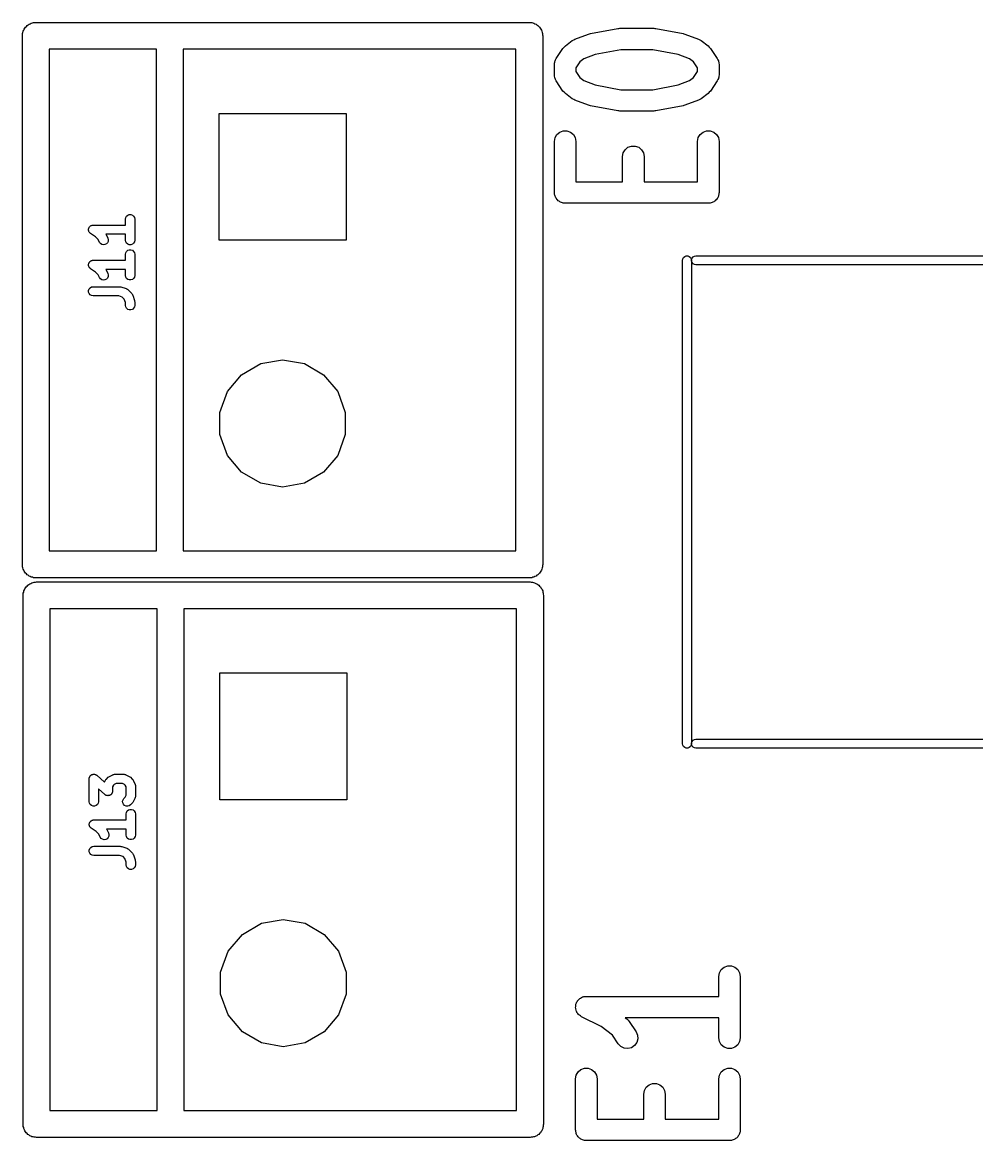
# Model space of a CAD drawing. Extents: x 10 to 287, y -200 to -10.
# Drawn here: x 80.49 to 94.02, y -140.5 to -124.64 of the extents above; entities that cross this region are included whole.
import ezdxf

# ---------------------------------------------------------------- set-up
doc = ezdxf.new("R2010")
doc.units = 0
doc.header["$MEASUREMENT"] = 0
doc.layers.add('BLACK', color=7, linetype='CONTINUOUS')

msp = doc.modelspace()

# ---------------------------------------------------------------- linework, layer by layer
at = {"layer": 'Black'}
for p, q in [((80.5341, -124.708), (80.5468, -124.697)), ((80.5468, -124.697), (80.5575, -124.684)), ((80.5575, -124.684), (80.572, -124.676)), ((80.572, -124.676), (80.5847, -124.665)), ((80.5847, -124.665), (80.6004, -124.659)), ((80.6004, -124.659), (80.6148, -124.651)), ((80.6148, -124.651), (80.6313, -124.648)), ((80.6313, -124.648), (80.6469, -124.642)), ((80.6469, -124.642), (80.6636, -124.642)), ((80.6636, -124.642), (80.68, -124.639)), ((80.68, -124.639), (87.68, -124.639)), ((87.68, -124.639), (87.6964, -124.642)), ((87.6964, -124.642), (87.7131, -124.642)), ((87.7131, -124.642), (87.7287, -124.648)), ((87.7287, -124.648), (87.7452, -124.651)), ((87.7452, -124.651), (87.7596, -124.659)), ((87.7596, -124.659), (87.7752, -124.665)), ((87.7752, -124.665), (87.788, -124.676)), ((87.788, -124.676), (87.8025, -124.684)), ((87.8025, -124.684), (87.8132, -124.697)), ((87.8132, -124.697), (87.8259, -124.708)), ((80.4895, -124.83), (80.4924, -124.814)), ((80.4895, -132.33), (80.4895, -124.83)), ((80.4924, -124.797), (80.4981, -124.781)), ((80.4924, -124.814), (80.4924, -124.797)), ((80.4981, -124.781), (80.501, -124.765)), ((80.501, -124.765), (80.5093, -124.75)), ((80.5093, -124.75), (80.515, -124.735)), ((80.515, -124.735), (80.5257, -124.722)), ((80.5257, -124.722), (80.5341, -124.708)), ((87.8259, -124.708), (87.8343, -124.722)), ((87.8343, -124.722), (87.845, -124.735)), ((87.845, -124.735), (87.8507, -124.75)), ((87.8507, -124.75), (87.859, -124.765)), ((87.859, -124.765), (87.8619, -124.781)), ((87.8619, -124.781), (87.8676, -124.797)), ((87.8676, -124.797), (87.8676, -124.814)), ((87.8676, -124.814), (87.8705, -124.83)), ((87.8705, -124.83), (87.8705, -132.33)), ((88.3273, -124.878), (88.5208, -124.805)), ((88.5208, -124.805), (88.5338, -124.803)), ((88.5338, -124.803), (88.5462, -124.798)), ((88.5462, -124.798), (88.9332, -124.725)), ((88.9332, -124.725), (88.9474, -124.725)), ((88.9474, -124.725), (88.9613, -124.723)), ((88.9613, -124.723), (89.4451, -124.723)), ((89.4451, -124.723), (89.4591, -124.725)), ((89.4591, -124.725), (89.4732, -124.725)), ((89.4732, -124.725), (89.8603, -124.798)), ((89.8603, -124.798), (89.8727, -124.803)), ((89.8727, -124.803), (89.8857, -124.805)), ((89.8857, -124.805), (90.0792, -124.878)), ((80.8705, -125.02), (80.8705, -132.139)), ((82.3895, -125.02), (80.8705, -125.02)), ((82.3895, -132.139), (82.3895, -125.02)), ((84.18, -125.02), (82.7705, -125.02)), ((82.7705, -125.02), (82.7705, -132.139)), ((87.4895, -125.02), (84.18, -125.02)), ((87.4895, -132.139), (87.4895, -125.02)), ((88.0604, -125.153), (88.1572, -125.008)), ((88.1572, -125.008), (88.175, -124.99)), ((88.175, -124.99), (88.1926, -124.971)), ((88.1926, -124.971), (88.2893, -124.898)), ((88.2893, -124.898), (88.3086, -124.889)), ((88.3086, -124.889), (88.3273, -124.878)), ((90.0792, -124.878), (90.0979, -124.889)), ((90.0979, -124.889), (90.1172, -124.898)), ((90.1172, -124.898), (90.2139, -124.971)), ((90.2139, -124.971), (90.2315, -124.99)), ((90.2315, -124.99), (90.2493, -125.008)), ((90.2493, -125.008), (90.346, -125.153)), ((88.044, -125.186), (88.0531, -125.17)), ((88.0531, -125.17), (88.0604, -125.153)), ((88.4547, -125.155), (88.3963, -125.199)), ((88.6154, -125.095), (88.4547, -125.155)), ((88.9755, -125.028), (88.6154, -125.095)), ((89.431, -125.028), (88.9755, -125.028)), ((89.7911, -125.095), (89.431, -125.028)), ((89.9517, -125.155), (89.7911, -125.095)), ((90.0102, -125.199), (89.9517, -125.155)), ((90.346, -125.153), (90.3533, -125.17)), ((90.3533, -125.17), (90.3624, -125.186)), ((88.0348, -125.238), (88.038, -125.22)), ((88.0348, -125.383), (88.0348, -125.238)), ((88.038, -125.22), (88.0392, -125.202)), ((88.0392, -125.202), (88.0426, -125.194)), ((88.0426, -125.194), (88.044, -125.186)), ((88.3963, -125.199), (88.3396, -125.284)), ((88.3396, -125.284), (88.3396, -125.337)), ((88.3396, -125.337), (88.3963, -125.422)), ((90.0668, -125.284), (90.0102, -125.199)), ((90.0102, -125.422), (90.0668, -125.337)), ((90.0668, -125.337), (90.0668, -125.284)), ((90.3624, -125.186), (90.3639, -125.194)), ((90.3639, -125.194), (90.3673, -125.202)), ((90.3673, -125.202), (90.3685, -125.22)), ((90.3685, -125.22), (90.3716, -125.238)), ((90.3716, -125.238), (90.3716, -125.383)), ((88.038, -125.401), (88.0348, -125.383)), ((88.0392, -125.419), (88.038, -125.401)), ((88.0426, -125.427), (88.0392, -125.419)), ((88.044, -125.435), (88.0426, -125.427)), ((88.0531, -125.451), (88.044, -125.435)), ((88.0604, -125.468), (88.0531, -125.451)), ((88.1572, -125.613), (88.0604, -125.468)), ((88.3963, -125.422), (88.4547, -125.466)), ((88.4547, -125.466), (88.6154, -125.526)), ((89.7911, -125.526), (89.9517, -125.466)), ((89.9517, -125.466), (90.0102, -125.422)), ((90.346, -125.468), (90.2493, -125.613)), ((90.3533, -125.451), (90.346, -125.468)), ((90.3624, -125.435), (90.3533, -125.451)), ((90.3639, -125.427), (90.3624, -125.435)), ((90.3673, -125.419), (90.3639, -125.427)), ((90.3685, -125.401), (90.3673, -125.419)), ((90.3716, -125.383), (90.3685, -125.401)), ((88.175, -125.631), (88.1572, -125.613)), ((88.1926, -125.65), (88.175, -125.631)), ((88.2893, -125.723), (88.1926, -125.65)), ((88.6154, -125.526), (88.9755, -125.594)), ((88.9755, -125.594), (89.431, -125.594)), ((89.431, -125.594), (89.7911, -125.526)), ((90.2139, -125.65), (90.1172, -125.723)), ((90.2315, -125.631), (90.2139, -125.65)), ((90.2493, -125.613), (90.2315, -125.631)), ((88.3086, -125.733), (88.2893, -125.723)), ((88.3272, -125.744), (88.3086, -125.733)), ((88.5208, -125.816), (88.3272, -125.744)), ((88.5338, -125.819), (88.5208, -125.816)), ((89.8857, -125.816), (89.8727, -125.819)), ((90.0792, -125.744), (89.8857, -125.816)), ((90.0979, -125.733), (90.0792, -125.744)), ((90.1172, -125.723), (90.0979, -125.733)), ((83.28, -127.73), (83.28, -125.93)), ((83.28, -125.93), (85.08, -125.93)), ((85.08, -125.93), (85.08, -127.73)), ((88.5462, -125.823), (88.5338, -125.819)), ((88.9332, -125.896), (88.5462, -125.823)), ((88.9474, -125.896), (88.9332, -125.896)), ((88.9613, -125.898), (88.9474, -125.896)), ((89.4451, -125.898), (88.9613, -125.898)), ((89.4591, -125.896), (89.4451, -125.898)), ((89.4732, -125.896), (89.4591, -125.896)), ((89.8603, -125.823), (89.4732, -125.896)), ((89.8727, -125.819), (89.8603, -125.823)), ((88.0348, -126.327), (88.044, -126.274)), ((88.044, -126.274), (88.0705, -126.229)), ((88.0705, -126.229), (88.111, -126.195)), ((88.111, -126.195), (88.1608, -126.176)), ((88.1608, -126.176), (88.2137, -126.176)), ((88.2137, -126.176), (88.2634, -126.195)), ((88.2634, -126.195), (88.304, -126.229)), ((88.304, -126.229), (88.3304, -126.274)), ((88.3304, -126.274), (88.3396, -126.327)), ((90.0668, -126.327), (90.076, -126.274)), ((90.076, -126.274), (90.1025, -126.229)), ((90.1025, -126.229), (90.143, -126.195)), ((90.143, -126.195), (90.1928, -126.176)), ((90.1928, -126.176), (90.2457, -126.176)), ((90.2457, -126.176), (90.2954, -126.195)), ((90.2954, -126.195), (90.336, -126.229)), ((90.336, -126.229), (90.3624, -126.274)), ((90.3624, -126.274), (90.3716, -126.327)), ((88.0348, -127.052), (88.0348, -126.327)), ((88.3396, -126.327), (88.3396, -126.9)), ((89.0116, -126.492), (89.0381, -126.446)), ((89.0381, -126.446), (89.0787, -126.412)), ((89.0787, -126.412), (89.1284, -126.394)), ((89.1284, -126.394), (89.1813, -126.394)), ((89.1813, -126.394), (89.2311, -126.412)), ((89.2311, -126.412), (89.2716, -126.446)), ((89.2716, -126.446), (89.2981, -126.492)), ((90.0668, -126.9), (90.0668, -126.327)), ((90.3716, -126.327), (90.3716, -127.052)), ((89.0025, -126.544), (89.0116, -126.492)), ((89.0025, -126.9), (89.0025, -126.544)), ((89.2981, -126.492), (89.3073, -126.544)), ((89.3073, -126.544), (89.3073, -126.9)), ((88.3396, -126.9), (89.0025, -126.9)), ((89.3073, -126.9), (90.0668, -126.9)), ((88.0372, -127.065), (88.0348, -127.052)), ((88.0372, -127.079), (88.0372, -127.065)), ((88.0417, -127.091), (88.0372, -127.079)), ((90.3693, -127.079), (90.3648, -127.091)), ((90.3716, -127.052), (90.3693, -127.065)), ((90.3693, -127.065), (90.3693, -127.079)), ((88.044, -127.104), (88.0417, -127.091)), ((88.0507, -127.116), (88.044, -127.104)), ((88.0553, -127.128), (88.0507, -127.116)), ((88.0638, -127.139), (88.0553, -127.128)), ((88.0705, -127.15), (88.0638, -127.139)), ((88.0807, -127.159), (88.0705, -127.15)), ((88.0893, -127.169), (88.0807, -127.159)), ((88.1008, -127.176), (88.0893, -127.169)), ((88.111, -127.184), (88.1008, -127.176)), ((88.1236, -127.189), (88.111, -127.184)), ((88.1351, -127.195), (88.1236, -127.189)), ((88.1482, -127.198), (88.1351, -127.195)), ((88.1608, -127.202), (88.1482, -127.198)), ((88.1741, -127.202), (88.1608, -127.202)), ((88.1872, -127.205), (88.1741, -127.202)), ((90.2192, -127.205), (88.1872, -127.205)), ((90.2324, -127.202), (90.2192, -127.205)), ((90.2457, -127.202), (90.2324, -127.202)), ((90.2582, -127.198), (90.2457, -127.202)), ((90.2714, -127.195), (90.2582, -127.198)), ((90.2829, -127.189), (90.2714, -127.195)), ((90.2954, -127.184), (90.2829, -127.189)), ((90.3057, -127.176), (90.2954, -127.184)), ((90.3172, -127.169), (90.3057, -127.176)), ((90.3258, -127.159), (90.3172, -127.169)), ((90.336, -127.15), (90.3258, -127.159)), ((90.3426, -127.139), (90.336, -127.15)), ((90.3512, -127.128), (90.3426, -127.139)), ((90.3558, -127.116), (90.3512, -127.128)), ((90.3624, -127.104), (90.3558, -127.116)), ((90.3648, -127.091), (90.3624, -127.104)), ((81.9555, -127.409), (81.9669, -127.389)), ((81.9669, -127.389), (81.9843, -127.374)), ((81.9843, -127.374), (82.0057, -127.367)), ((82.0057, -127.367), (82.0284, -127.367)), ((82.0284, -127.367), (82.0498, -127.374)), ((82.0498, -127.374), (82.0672, -127.389)), ((82.0672, -127.389), (82.0786, -127.409)), ((81.4285, -127.569), (81.4312, -127.562)), ((81.4312, -127.562), (81.4331, -127.555)), ((81.4331, -127.555), (81.4351, -127.552)), ((81.4351, -127.552), (81.4363, -127.548)), ((81.4363, -127.548), (81.4414, -127.542)), ((81.4414, -127.542), (81.4457, -127.536)), ((81.4457, -127.536), (81.4486, -127.533)), ((81.4486, -127.533), (81.4509, -127.531)), ((81.4509, -127.531), (81.4577, -127.527)), ((81.4577, -127.527), (81.464, -127.522)), ((81.464, -127.522), (81.4675, -127.521)), ((81.4675, -127.521), (81.4706, -127.519)), ((81.4706, -127.519), (81.4783, -127.518)), ((81.4783, -127.518), (81.4858, -127.516)), ((81.4858, -127.516), (81.4895, -127.516)), ((81.4895, -127.516), (81.493, -127.515)), ((81.493, -127.515), (81.9515, -127.515)), ((81.9515, -127.431), (81.9555, -127.409)), ((81.9515, -127.515), (81.9515, -127.431)), ((82.0786, -127.409), (82.0825, -127.431)), ((82.0825, -127.431), (82.0825, -127.731)), ((81.4277, -127.577), (81.4285, -127.573)), ((81.4285, -127.584), (81.4277, -127.577)), ((81.4285, -127.573), (81.4285, -127.569)), ((81.4285, -127.592), (81.4285, -127.584)), ((81.4298, -127.596), (81.4285, -127.592)), ((81.4302, -127.599), (81.4298, -127.596)), ((81.4337, -127.606), (81.4302, -127.599)), ((81.4363, -127.614), (81.4337, -127.606)), ((81.4387, -127.616), (81.4363, -127.614)), ((81.4403, -127.62), (81.4387, -127.616)), ((81.4459, -127.625), (81.4403, -127.62)), ((81.4509, -127.631), (81.4459, -127.625)), ((81.4541, -127.633), (81.4509, -127.631)), ((81.4567, -127.635), (81.4541, -127.633)), ((81.5262, -127.682), (81.4567, -127.635)), ((81.564, -127.719), (81.5262, -127.682)), ((81.5842, -127.76), (81.564, -127.719)), ((81.9515, -127.646), (81.6727, -127.646)), ((81.6727, -127.646), (81.6764, -127.651)), ((81.6764, -127.651), (81.7013, -127.701)), ((81.7013, -127.701), (81.7078, -127.723)), ((81.9515, -127.731), (81.9515, -127.646)), ((81.5977, -127.778), (81.5842, -127.76)), ((81.6167, -127.791), (81.5977, -127.778)), ((81.6388, -127.796), (81.6167, -127.791)), ((81.6614, -127.793), (81.6388, -127.796)), ((81.6818, -127.783), (81.6614, -127.793)), ((81.6974, -127.767), (81.6818, -127.783)), ((81.7065, -127.746), (81.6974, -127.767)), ((81.7078, -127.723), (81.7065, -127.746)), ((81.9555, -127.753), (81.9515, -127.731)), ((81.9669, -127.773), (81.9555, -127.753)), ((81.9843, -127.787), (81.9669, -127.773)), ((81.9669, -127.888), (81.9843, -127.873)), ((82.0057, -127.795), (81.9843, -127.787)), ((81.9843, -127.873), (82.0057, -127.866)), ((82.0284, -127.795), (82.0057, -127.795)), ((82.0057, -127.866), (82.0284, -127.866)), ((82.0498, -127.787), (82.0284, -127.795)), ((82.0284, -127.866), (82.0498, -127.873)), ((82.0672, -127.773), (82.0498, -127.787)), ((82.0498, -127.873), (82.0672, -127.888)), ((82.0786, -127.753), (82.0672, -127.773)), ((82.0825, -127.731), (82.0786, -127.753)), ((85.08, -127.73), (83.28, -127.73)), ((81.4414, -128.041), (81.4457, -128.035)), ((81.4457, -128.035), (81.4486, -128.033)), ((81.4486, -128.033), (81.4509, -128.03)), ((81.4509, -128.03), (81.4577, -128.026)), ((81.4577, -128.026), (81.464, -128.021)), ((81.464, -128.021), (81.4675, -128.02)), ((81.4675, -128.02), (81.4706, -128.018)), ((81.4706, -128.018), (81.4783, -128.017)), ((81.4783, -128.017), (81.4858, -128.015)), ((81.4858, -128.015), (81.4895, -128.015)), ((81.4895, -128.015), (81.493, -128.014)), ((81.493, -128.014), (81.9515, -128.014)), ((81.9515, -127.93), (81.9555, -127.908)), ((81.9515, -128.014), (81.9515, -127.93)), ((81.9555, -127.908), (81.9669, -127.888)), ((82.0672, -127.888), (82.0786, -127.908)), ((82.0786, -127.908), (82.0825, -127.93)), ((82.0825, -127.93), (82.0825, -128.23)), ((89.8525, -128.016), (89.8563, -127.994)), ((89.8525, -134.874), (89.8525, -128.016)), ((89.8563, -127.994), (89.8674, -127.975)), ((89.8674, -127.975), (89.8842, -127.961)), ((89.8842, -127.961), (89.905, -127.953)), ((89.905, -127.953), (89.927, -127.953)), ((89.927, -127.953), (89.9477, -127.961)), ((89.9477, -127.961), (89.9646, -127.975)), ((89.9646, -127.975), (89.9757, -127.994)), ((89.9757, -127.994), (89.9795, -128.016)), ((89.9795, -128.016), (89.9795, -134.874)), ((89.9805, -128.005), (89.988, -127.984)), ((89.9805, -128.027), (89.9805, -128.005)), ((89.988, -128.048), (89.9805, -128.027)), ((89.988, -127.984), (90.0022, -127.967)), ((90.0022, -127.967), (90.0213, -127.956)), ((90.0213, -127.956), (90.043, -127.953)), ((90.043, -127.953), (91.821, -127.953)), ((91.821, -127.953), (97.917, -127.953)), ((81.4277, -128.076), (81.4285, -128.072)), ((81.4285, -128.083), (81.4277, -128.076)), ((81.4285, -128.069), (81.4312, -128.061)), ((81.4285, -128.072), (81.4285, -128.069)), ((81.4285, -128.091), (81.4285, -128.083)), ((81.4298, -128.095), (81.4285, -128.091)), ((81.4302, -128.098), (81.4298, -128.095)), ((81.4337, -128.105), (81.4302, -128.098)), ((81.4312, -128.061), (81.4331, -128.054)), ((81.4331, -128.054), (81.4351, -128.051)), ((81.4363, -128.113), (81.4337, -128.105)), ((81.4351, -128.051), (81.4363, -128.047)), ((81.4363, -128.047), (81.4414, -128.041)), ((81.4387, -128.115), (81.4363, -128.113)), ((81.4403, -128.119), (81.4387, -128.115)), ((81.4459, -128.124), (81.4403, -128.119)), ((81.4509, -128.13), (81.4459, -128.124)), ((81.4541, -128.132), (81.4509, -128.13)), ((81.4567, -128.134), (81.4541, -128.132)), ((81.5262, -128.181), (81.4567, -128.134)), ((81.564, -128.219), (81.5262, -128.181)), ((81.9515, -128.145), (81.6727, -128.145)), ((81.6727, -128.145), (81.6764, -128.15)), ((81.6764, -128.15), (81.7013, -128.2)), ((81.9515, -128.23), (81.9515, -128.145)), ((90.0022, -128.065), (89.988, -128.048)), ((90.0213, -128.076), (90.0022, -128.065)), ((90.043, -128.079), (90.0213, -128.076)), ((91.821, -128.079), (90.043, -128.079)), ((97.8535, -128.079), (91.821, -128.079)), ((81.5842, -128.259), (81.564, -128.219)), ((81.5977, -128.277), (81.5842, -128.259)), ((81.6167, -128.29), (81.5977, -128.277)), ((81.6388, -128.295), (81.6167, -128.29)), ((81.6614, -128.292), (81.6388, -128.295)), ((81.6818, -128.282), (81.6614, -128.292)), ((81.6974, -128.266), (81.6818, -128.282)), ((81.7065, -128.245), (81.6974, -128.266)), ((81.7013, -128.2), (81.7078, -128.222)), ((81.7078, -128.222), (81.7065, -128.245)), ((81.9555, -128.252), (81.9515, -128.23)), ((81.9669, -128.272), (81.9555, -128.252)), ((81.9843, -128.286), (81.9669, -128.272)), ((82.0057, -128.294), (81.9843, -128.286)), ((82.0284, -128.294), (82.0057, -128.294)), ((82.0498, -128.286), (82.0284, -128.294)), ((82.0672, -128.272), (82.0498, -128.286)), ((82.0786, -128.252), (82.0672, -128.272)), ((82.0825, -128.23), (82.0786, -128.252)), ((81.4285, -128.443), (81.4363, -128.421)), ((81.4285, -128.466), (81.4285, -128.443)), ((81.4363, -128.487), (81.4285, -128.466)), ((81.4363, -128.421), (81.4509, -128.404)), ((81.4509, -128.504), (81.4363, -128.487)), ((81.4509, -128.404), (81.4706, -128.393)), ((81.4706, -128.516), (81.4509, -128.504)), ((81.4706, -128.393), (81.493, -128.389)), ((81.493, -128.389), (81.8673, -128.389)), ((81.8673, -128.389), (81.8777, -128.391)), ((81.8777, -128.391), (81.888, -128.392)), ((81.888, -128.392), (81.9629, -128.417)), ((81.9629, -128.417), (81.9662, -128.419)), ((81.9662, -128.419), (81.9699, -128.42)), ((81.9699, -128.42), (81.9762, -128.424)), ((81.9762, -128.424), (81.9829, -128.428)), ((81.9829, -128.428), (81.9854, -128.431)), ((81.9854, -128.431), (81.9885, -128.433)), ((81.9885, -128.433), (82.0384, -128.483)), ((82.0384, -128.483), (82.0406, -128.486)), ((82.0406, -128.486), (82.0434, -128.488)), ((82.0434, -128.488), (82.0471, -128.495)), ((82.0471, -128.495), (82.0515, -128.501)), ((82.0515, -128.501), (82.0524, -128.505)), ((82.0524, -128.505), (82.0542, -128.508)), ((82.0542, -128.508), (82.0792, -128.583)), ((81.493, -128.52), (81.4706, -128.516)), ((81.8567, -128.52), (81.493, -128.52)), ((81.9068, -128.536), (81.8567, -128.52)), ((81.9348, -128.564), (81.9068, -128.536)), ((81.9515, -128.615), (81.9348, -128.564)), ((81.9515, -128.654), (81.9515, -128.615)), ((81.9555, -128.676), (81.9515, -128.654)), ((82.0825, -128.654), (82.0786, -128.676)), ((82.0792, -128.583), (82.0807, -128.594)), ((82.0807, -128.594), (82.0825, -128.604)), ((82.0825, -128.604), (82.0825, -128.654)), ((81.9669, -128.696), (81.9555, -128.676)), ((81.9843, -128.711), (81.9669, -128.696)), ((82.0057, -128.718), (81.9843, -128.711)), ((82.0284, -128.718), (82.0057, -128.718)), ((82.0498, -128.711), (82.0284, -128.718)), ((82.0672, -128.696), (82.0498, -128.711)), ((82.0786, -128.676), (82.0672, -128.696)), ((83.871, -129.481), (84.18, -129.427)), ((84.18, -129.427), (84.489, -129.481)), ((83.5993, -129.638), (83.871, -129.481)), ((84.489, -129.481), (84.7607, -129.638)), ((83.3976, -129.878), (83.5993, -129.638)), ((84.7607, -129.638), (84.9624, -129.878)), ((83.2903, -130.173), (83.3976, -129.878)), ((84.9624, -129.878), (85.0697, -130.173)), ((83.2903, -130.487), (83.2903, -130.173)), ((85.0697, -130.173), (85.0697, -130.487)), ((83.3976, -130.782), (83.2903, -130.487)), ((85.0697, -130.487), (84.9624, -130.782)), ((83.5993, -131.022), (83.3976, -130.782)), ((84.9624, -130.782), (84.7607, -131.022)), ((83.871, -131.179), (83.5993, -131.022)), ((84.7607, -131.022), (84.489, -131.179)), ((84.18, -131.233), (83.871, -131.179)), ((84.489, -131.179), (84.18, -131.233)), ((80.8705, -132.139), (82.3895, -132.139)), ((82.7705, -132.139), (87.4895, -132.139)), ((80.4924, -132.346), (80.4895, -132.33)), ((80.4924, -132.363), (80.4924, -132.346)), ((80.4981, -132.379), (80.4924, -132.363)), ((80.501, -132.395), (80.4981, -132.379)), ((80.5093, -132.41), (80.501, -132.395)), ((80.515, -132.425), (80.5093, -132.41)), ((80.5257, -132.438), (80.515, -132.425)), ((80.5341, -132.452), (80.5257, -132.438)), ((80.5468, -132.463), (80.5341, -132.452)), ((80.5575, -132.476), (80.5468, -132.463)), ((80.572, -132.484), (80.5575, -132.476)), ((87.8025, -132.476), (87.788, -132.484)), ((87.8132, -132.463), (87.8025, -132.476)), ((87.8259, -132.452), (87.8132, -132.463)), ((87.8343, -132.438), (87.8259, -132.452)), ((87.845, -132.425), (87.8343, -132.438)), ((87.8507, -132.41), (87.845, -132.425)), ((87.859, -132.395), (87.8507, -132.41)), ((87.8619, -132.379), (87.859, -132.395)), ((87.8676, -132.363), (87.8619, -132.379)), ((87.8705, -132.33), (87.8676, -132.346)), ((87.8676, -132.346), (87.8676, -132.363)), ((80.5441, -132.648), (80.5568, -132.637)), ((80.5568, -132.637), (80.5675, -132.624)), ((80.5675, -132.624), (80.582, -132.616)), ((80.5847, -132.495), (80.572, -132.484)), ((80.582, -132.616), (80.5947, -132.605)), ((80.6004, -132.501), (80.5847, -132.495)), ((80.5947, -132.605), (80.6104, -132.599)), ((80.6148, -132.509), (80.6004, -132.501)), ((80.6104, -132.599), (80.6248, -132.591)), ((80.6313, -132.512), (80.6148, -132.509)), ((80.6248, -132.591), (80.6413, -132.588)), ((80.6469, -132.518), (80.6313, -132.512)), ((80.6413, -132.588), (80.6569, -132.582)), ((80.6636, -132.518), (80.6469, -132.518)), ((80.6569, -132.582), (80.6736, -132.582)), ((80.68, -132.52), (80.6636, -132.518)), ((80.6736, -132.582), (80.69, -132.579)), ((84.18, -132.52), (80.68, -132.52)), ((80.69, -132.579), (87.69, -132.579)), ((87.68, -132.52), (84.18, -132.52)), ((87.6964, -132.518), (87.68, -132.52)), ((87.69, -132.579), (87.7064, -132.582)), ((87.7131, -132.518), (87.6964, -132.518)), ((87.7064, -132.582), (87.7231, -132.582)), ((87.7287, -132.512), (87.7131, -132.518)), ((87.7231, -132.582), (87.7387, -132.588)), ((87.7452, -132.509), (87.7287, -132.512)), ((87.7387, -132.588), (87.7552, -132.591)), ((87.7596, -132.501), (87.7452, -132.509)), ((87.7552, -132.591), (87.7696, -132.599)), ((87.7752, -132.495), (87.7596, -132.501)), ((87.7696, -132.599), (87.7852, -132.605)), ((87.788, -132.484), (87.7752, -132.495)), ((87.7852, -132.605), (87.798, -132.616)), ((87.798, -132.616), (87.8125, -132.624)), ((87.8125, -132.624), (87.8232, -132.637)), ((87.8232, -132.637), (87.8359, -132.648)), ((80.4995, -132.77), (80.5024, -132.754)), ((80.4995, -140.27), (80.4995, -132.77)), ((80.5024, -132.737), (80.5081, -132.721)), ((80.5024, -132.754), (80.5024, -132.737)), ((80.5081, -132.721), (80.511, -132.705)), ((80.511, -132.705), (80.5193, -132.69)), ((80.5193, -132.69), (80.525, -132.675)), ((80.525, -132.675), (80.5357, -132.662)), ((80.5357, -132.662), (80.5441, -132.648)), ((87.8359, -132.648), (87.8443, -132.662)), ((87.8443, -132.662), (87.855, -132.675)), ((87.855, -132.675), (87.8607, -132.69)), ((87.8607, -132.69), (87.869, -132.705)), ((87.869, -132.705), (87.8719, -132.721)), ((87.8719, -132.721), (87.8776, -132.737)), ((87.8776, -132.737), (87.8776, -132.754)), ((87.8776, -132.754), (87.8805, -132.77)), ((87.8805, -132.77), (87.8805, -140.27)), ((80.8805, -132.96), (80.8805, -140.079)), ((82.3995, -132.96), (80.8805, -132.96)), ((82.3995, -140.079), (82.3995, -132.96)), ((84.19, -132.96), (82.7805, -132.96)), ((82.7805, -132.96), (82.7805, -140.079)), ((87.4995, -132.96), (84.19, -132.96)), ((87.4995, -140.079), (87.4995, -132.96)), ((83.29, -135.67), (83.29, -133.87)), ((83.29, -133.87), (85.09, -133.87)), ((85.09, -133.87), (85.09, -135.67)), ((89.9805, -134.863), (89.988, -134.842)), ((89.988, -134.842), (90.0022, -134.825)), ((90.0022, -134.825), (90.0213, -134.814)), ((90.0213, -134.814), (90.043, -134.81)), ((90.043, -134.81), (97.8535, -134.81)), ((89.8563, -134.896), (89.8525, -134.874)), ((89.8674, -134.915), (89.8563, -134.896)), ((89.8842, -134.929), (89.8674, -134.915)), ((89.905, -134.937), (89.8842, -134.929)), ((89.927, -134.937), (89.905, -134.937)), ((89.9477, -134.929), (89.927, -134.937)), ((89.9646, -134.915), (89.9477, -134.929)), ((89.9757, -134.896), (89.9646, -134.915)), ((89.9795, -134.874), (89.9757, -134.896)), ((89.9805, -134.885), (89.9805, -134.863)), ((89.988, -134.906), (89.9805, -134.885)), ((90.0022, -134.923), (89.988, -134.906)), ((90.0213, -134.934), (90.0022, -134.923)), ((90.043, -134.938), (90.0213, -134.934)), ((97.917, -134.938), (90.043, -134.938)), ((81.447, -135.337), (81.4503, -135.333)), ((81.4503, -135.333), (81.4529, -135.329)), ((81.4529, -135.329), (81.4578, -135.325)), ((81.4578, -135.325), (81.462, -135.32)), ((81.462, -135.32), (81.4664, -135.318)), ((81.4664, -135.318), (81.4703, -135.314)), ((81.4703, -135.314), (81.4763, -135.312)), ((81.4763, -135.312), (81.4819, -135.309)), ((81.4819, -135.309), (81.4869, -135.308)), ((81.4869, -135.308), (81.4917, -135.307)), ((81.4917, -135.307), (81.4981, -135.307)), ((81.4981, -135.307), (81.5044, -135.306)), ((81.5044, -135.306), (81.5094, -135.307)), ((81.5094, -135.307), (81.5144, -135.307)), ((81.5144, -135.307), (81.5204, -135.309)), ((81.5204, -135.309), (81.5267, -135.31)), ((81.5267, -135.31), (81.531, -135.313)), ((81.531, -135.313), (81.5358, -135.314)), ((81.5358, -135.314), (81.5407, -135.319)), ((81.5407, -135.319), (81.5462, -135.322)), ((81.5462, -135.322), (81.656, -135.418)), ((81.7233, -135.338), (81.7732, -135.313)), ((81.7732, -135.313), (81.7768, -135.311)), ((81.7768, -135.311), (81.7801, -135.31)), ((81.7801, -135.31), (81.7876, -135.308)), ((81.7876, -135.308), (81.795, -135.306)), ((81.795, -135.306), (81.7988, -135.306)), ((81.7988, -135.306), (81.8025, -135.306)), ((81.8025, -135.306), (81.9272, -135.306)), ((81.9272, -135.306), (81.931, -135.306)), ((81.931, -135.306), (81.9347, -135.306)), ((81.9347, -135.306), (81.9421, -135.308)), ((81.9421, -135.308), (81.9496, -135.31)), ((81.9496, -135.31), (81.9529, -135.311)), ((81.9529, -135.311), (81.9565, -135.313)), ((81.9565, -135.313), (82.0064, -135.338)), ((81.4375, -135.371), (81.4387, -135.365)), ((81.4375, -135.696), (81.4375, -135.371)), ((81.4387, -135.365), (81.4388, -135.358)), ((81.4388, -135.358), (81.4406, -135.354)), ((81.4406, -135.354), (81.4415, -135.349)), ((81.4415, -135.349), (81.4447, -135.343)), ((81.4447, -135.343), (81.447, -135.337)), ((81.656, -135.418), (81.669, -135.392)), ((81.669, -135.392), (81.6753, -135.383)), ((81.6753, -135.383), (81.6813, -135.375)), ((81.6813, -135.375), (81.7063, -135.35)), ((81.7063, -135.35), (81.7148, -135.344)), ((81.7148, -135.344), (81.7233, -135.338)), ((81.7815, -135.46), (81.7682, -135.486)), ((81.7682, -135.486), (81.7682, -135.546)), ((81.7914, -135.45), (81.7815, -135.46)), ((81.8179, -135.437), (81.7914, -135.45)), ((81.9118, -135.437), (81.8179, -135.437)), ((81.9383, -135.45), (81.9118, -135.437)), ((81.9483, -135.46), (81.9383, -135.45)), ((81.9615, -135.486), (81.9483, -135.46)), ((81.9615, -135.605), (81.9615, -135.486)), ((82.0064, -135.338), (82.0149, -135.344)), ((82.0149, -135.344), (82.0235, -135.35)), ((82.0235, -135.35), (82.0484, -135.375)), ((82.0484, -135.375), (82.0544, -135.383)), ((82.0544, -135.383), (82.0607, -135.392)), ((82.0607, -135.392), (82.0856, -135.442)), ((82.0856, -135.442), (82.0867, -135.445)), ((82.0867, -135.445), (82.0886, -135.449)), ((82.0886, -135.449), (82.0899, -135.456)), ((82.0899, -135.456), (82.0921, -135.463)), ((82.0921, -135.463), (82.0919, -135.467)), ((82.0919, -135.467), (82.0925, -135.471)), ((82.0925, -135.471), (82.0925, -135.621)), ((81.6595, -135.595), (81.5685, -135.515)), ((81.5685, -135.515), (81.5685, -135.696)), ((81.665, -135.598), (81.6595, -135.595)), ((81.6699, -135.603), (81.665, -135.598)), ((81.6747, -135.604), (81.6699, -135.603)), ((81.679, -135.607), (81.6747, -135.604)), ((81.6853, -135.608), (81.679, -135.607)), ((81.6913, -135.61), (81.6853, -135.608)), ((81.6963, -135.61), (81.6913, -135.61)), ((81.7013, -135.611), (81.6963, -135.61)), ((81.7076, -135.61), (81.7013, -135.611)), ((81.714, -135.61), (81.7076, -135.61)), ((81.7188, -135.609), (81.714, -135.61)), ((81.7238, -135.608), (81.7188, -135.609)), ((81.7294, -135.605), (81.7238, -135.608)), ((81.7354, -135.603), (81.7294, -135.605)), ((81.7393, -135.599), (81.7354, -135.603)), ((81.7437, -135.597), (81.7393, -135.599)), ((81.7479, -135.592), (81.7437, -135.597)), ((81.7528, -135.588), (81.7479, -135.592)), ((81.7554, -135.584), (81.7528, -135.588)), ((81.7587, -135.58), (81.7554, -135.584)), ((81.761, -135.574), (81.7587, -135.58)), ((81.7642, -135.568), (81.761, -135.574)), ((81.7651, -135.563), (81.7642, -135.568)), ((81.7669, -135.559), (81.7651, -135.563)), ((81.7671, -135.552), (81.7669, -135.559)), ((81.7682, -135.546), (81.7671, -135.552)), ((81.9178, -135.668), (81.9308, -135.649)), ((81.9308, -135.649), (81.9483, -135.632)), ((81.9483, -135.632), (81.9615, -135.605)), ((82.0856, -135.65), (82.0607, -135.7)), ((82.0867, -135.646), (82.0856, -135.65)), ((82.0886, -135.643), (82.0867, -135.646)), ((82.0899, -135.636), (82.0886, -135.643)), ((82.0921, -135.628), (82.0899, -135.636)), ((82.0925, -135.621), (82.0919, -135.624)), ((82.0919, -135.624), (82.0921, -135.628)), ((81.4415, -135.718), (81.4375, -135.696)), ((81.4529, -135.738), (81.4415, -135.718)), ((81.4703, -135.752), (81.4529, -135.738)), ((81.4917, -135.76), (81.4703, -135.752)), ((81.5144, -135.76), (81.4917, -135.76)), ((81.5358, -135.752), (81.5144, -135.76)), ((81.5532, -135.738), (81.5358, -135.752)), ((81.5646, -135.718), (81.5532, -135.738)), ((81.5685, -135.696), (81.5646, -135.718)), ((81.9119, -135.69), (81.9178, -135.668)), ((81.9139, -135.712), (81.9119, -135.69)), ((81.9235, -135.733), (81.9139, -135.712)), ((81.9396, -135.749), (81.9235, -135.733)), ((81.9602, -135.759), (81.9396, -135.749)), ((81.9829, -135.761), (81.9602, -135.759)), ((82.0048, -135.755), (81.9829, -135.761)), ((81.9943, -135.813), (82.0157, -135.806)), ((82.0235, -135.742), (82.0048, -135.755)), ((82.0157, -135.806), (82.0384, -135.806)), ((82.0484, -135.717), (82.0235, -135.742)), ((82.0384, -135.806), (82.0598, -135.813)), ((82.0544, -135.708), (82.0484, -135.717)), ((82.0607, -135.7), (82.0544, -135.708)), ((85.09, -135.67), (83.29, -135.67)), ((81.4586, -135.973), (81.4609, -135.97)), ((81.4609, -135.97), (81.4677, -135.966)), ((81.4677, -135.966), (81.474, -135.961)), ((81.474, -135.961), (81.4775, -135.96)), ((81.4775, -135.96), (81.4806, -135.958)), ((81.4806, -135.958), (81.4883, -135.957)), ((81.4883, -135.957), (81.4958, -135.955)), ((81.4958, -135.955), (81.4995, -135.955)), ((81.4995, -135.955), (81.503, -135.954)), ((81.503, -135.954), (81.9615, -135.954)), ((81.9615, -135.87), (81.9655, -135.848)), ((81.9615, -135.954), (81.9615, -135.87)), ((81.9655, -135.848), (81.9769, -135.828)), ((81.9769, -135.828), (81.9943, -135.813)), ((82.0598, -135.813), (82.0772, -135.828)), ((82.0772, -135.828), (82.0886, -135.848)), ((82.0886, -135.848), (82.0925, -135.87)), ((82.0925, -135.87), (82.0925, -136.17)), ((81.4377, -136.016), (81.4385, -136.012)), ((81.4385, -136.023), (81.4377, -136.016)), ((81.4385, -136.009), (81.4412, -136.001)), ((81.4385, -136.012), (81.4385, -136.009)), ((81.4385, -136.031), (81.4385, -136.023)), ((81.4398, -136.035), (81.4385, -136.031)), ((81.4402, -136.038), (81.4398, -136.035)), ((81.4436, -136.045), (81.4402, -136.038)), ((81.4412, -136.001), (81.4431, -135.994)), ((81.4431, -135.994), (81.4451, -135.991)), ((81.4463, -136.053), (81.4436, -136.045)), ((81.4451, -135.991), (81.4463, -135.987)), ((81.4463, -135.987), (81.4514, -135.981)), ((81.4487, -136.055), (81.4463, -136.053)), ((81.4503, -136.059), (81.4487, -136.055)), ((81.4559, -136.064), (81.4503, -136.059)), ((81.4514, -135.981), (81.4557, -135.975)), ((81.4557, -135.975), (81.4586, -135.973)), ((81.4609, -136.07), (81.4559, -136.064)), ((81.4641, -136.072), (81.4609, -136.07)), ((81.4667, -136.074), (81.4641, -136.072)), ((81.5362, -136.121), (81.4667, -136.074)), ((81.574, -136.159), (81.5362, -136.121)), ((81.9615, -136.085), (81.6827, -136.085)), ((81.6827, -136.085), (81.6864, -136.09)), ((81.6864, -136.09), (81.7113, -136.14)), ((81.9615, -136.17), (81.9615, -136.085)), ((81.5942, -136.199), (81.574, -136.159)), ((81.6077, -136.217), (81.5942, -136.199)), ((81.6267, -136.23), (81.6077, -136.217)), ((81.6488, -136.235), (81.6267, -136.23)), ((81.6714, -136.232), (81.6488, -136.235)), ((81.6918, -136.222), (81.6714, -136.232)), ((81.7074, -136.206), (81.6918, -136.222)), ((81.7165, -136.185), (81.7074, -136.206)), ((81.7113, -136.14), (81.7178, -136.162)), ((81.7178, -136.162), (81.7165, -136.185)), ((81.9655, -136.192), (81.9615, -136.17)), ((81.9769, -136.212), (81.9655, -136.192)), ((81.9943, -136.226), (81.9769, -136.212)), ((82.0157, -136.234), (81.9943, -136.226)), ((82.0384, -136.234), (82.0157, -136.234)), ((82.0598, -136.226), (82.0384, -136.234)), ((82.0772, -136.212), (82.0598, -136.226)), ((82.0886, -136.192), (82.0772, -136.212)), ((82.0925, -136.17), (82.0886, -136.192)), ((81.4385, -136.383), (81.4463, -136.361)), ((81.4385, -136.406), (81.4385, -136.383)), ((81.4463, -136.427), (81.4385, -136.406)), ((81.4463, -136.361), (81.4609, -136.344)), ((81.4609, -136.444), (81.4463, -136.427)), ((81.4609, -136.344), (81.4806, -136.333)), ((81.4806, -136.456), (81.4609, -136.444)), ((81.4806, -136.333), (81.503, -136.329)), ((81.503, -136.329), (81.8773, -136.329)), ((81.8773, -136.329), (81.8877, -136.331)), ((81.8877, -136.331), (81.898, -136.332)), ((81.898, -136.332), (81.9729, -136.357)), ((81.9729, -136.357), (81.9762, -136.359)), ((81.9762, -136.359), (81.9799, -136.36)), ((81.9799, -136.36), (81.9862, -136.364)), ((81.9862, -136.364), (81.9929, -136.368)), ((81.9929, -136.368), (81.9954, -136.371)), ((81.9954, -136.371), (81.9985, -136.373)), ((81.9985, -136.373), (82.0484, -136.423)), ((82.0484, -136.423), (82.0506, -136.426)), ((82.0506, -136.426), (82.0534, -136.428)), ((82.0534, -136.428), (82.0571, -136.435)), ((82.0571, -136.435), (82.0615, -136.441)), ((82.0615, -136.441), (82.0624, -136.445)), ((82.0624, -136.445), (82.0642, -136.448)), ((81.503, -136.46), (81.4806, -136.456)), ((81.8667, -136.46), (81.503, -136.46)), ((81.9168, -136.476), (81.8667, -136.46)), ((81.9448, -136.504), (81.9168, -136.476)), ((81.9615, -136.555), (81.9448, -136.504)), ((81.9615, -136.594), (81.9615, -136.555)), ((81.9655, -136.616), (81.9615, -136.594)), ((82.0642, -136.448), (82.0892, -136.523)), ((82.0925, -136.594), (82.0886, -136.616)), ((82.0892, -136.523), (82.0907, -136.534)), ((82.0907, -136.534), (82.0925, -136.544)), ((82.0925, -136.544), (82.0925, -136.594)), ((81.9769, -136.636), (81.9655, -136.616)), ((81.9943, -136.651), (81.9769, -136.636)), ((82.0157, -136.658), (81.9943, -136.651)), ((82.0384, -136.658), (82.0157, -136.658)), ((82.0598, -136.651), (82.0384, -136.658)), ((82.0772, -136.636), (82.0598, -136.651)), ((82.0886, -136.616), (82.0772, -136.636)), ((83.881, -137.421), (84.19, -137.367)), ((84.19, -137.367), (84.499, -137.421)), ((83.6093, -137.578), (83.881, -137.421)), ((84.499, -137.421), (84.7707, -137.578)), ((83.4076, -137.818), (83.6093, -137.578)), ((84.7707, -137.578), (84.9724, -137.818)), ((83.3003, -138.113), (83.4076, -137.818)), ((84.9724, -137.818), (85.0797, -138.113)), ((90.443, -138.043), (90.4928, -138.025)), ((90.4928, -138.025), (90.5457, -138.025)), ((90.5457, -138.025), (90.5954, -138.043)), ((83.3003, -138.427), (83.3003, -138.113)), ((85.0797, -138.113), (85.0797, -138.427)), ((90.3668, -138.175), (90.376, -138.123)), ((90.3668, -138.458), (90.3668, -138.175)), ((90.376, -138.123), (90.4025, -138.077)), ((90.4025, -138.077), (90.443, -138.043)), ((90.5954, -138.043), (90.636, -138.077)), ((90.636, -138.077), (90.6624, -138.123)), ((90.6624, -138.123), (90.6716, -138.175)), ((90.6716, -138.175), (90.6716, -139.046)), ((83.4076, -138.722), (83.3003, -138.427)), ((85.0797, -138.427), (84.9724, -138.722)), ((88.3648, -138.52), (88.3778, -138.508)), ((88.3778, -138.508), (88.3893, -138.494)), ((88.3893, -138.494), (88.3969, -138.489)), ((88.3969, -138.489), (88.4033, -138.483)), ((88.4033, -138.483), (88.4196, -138.476)), ((88.4196, -138.476), (88.4351, -138.467)), ((88.4351, -138.467), (88.4438, -138.466)), ((88.4438, -138.466), (88.4518, -138.462)), ((88.4518, -138.462), (88.4697, -138.461)), ((88.4697, -138.461), (88.4872, -138.458)), ((88.4872, -138.458), (90.3668, -138.458)), ((88.3351, -138.62), (88.3372, -138.602)), ((88.3372, -138.628), (88.3351, -138.62)), ((88.3372, -138.584), (88.3402, -138.576)), ((88.3372, -138.602), (88.3372, -138.584)), ((88.3372, -138.637), (88.3372, -138.628)), ((88.3433, -138.654), (88.3372, -138.637)), ((88.3402, -138.576), (88.3412, -138.567)), ((88.3412, -138.567), (88.3491, -138.551)), ((88.3474, -138.671), (88.3433, -138.654)), ((88.3491, -138.551), (88.3553, -138.534)), ((88.3553, -138.534), (88.3609, -138.528)), ((88.3609, -138.528), (88.3648, -138.52)), ((83.6093, -138.962), (83.4076, -138.722)), ((84.9724, -138.722), (84.7707, -138.962)), ((88.3523, -138.679), (88.3474, -138.671)), ((88.3553, -138.687), (88.3523, -138.679)), ((88.3667, -138.7), (88.3553, -138.687)), ((88.3766, -138.715), (88.3667, -138.7)), ((88.3836, -138.721), (88.3766, -138.715)), ((88.3893, -138.727), (88.3836, -138.721)), ((88.4047, -138.736), (88.3893, -138.727)), ((88.4191, -138.747), (88.4047, -138.736)), ((88.6971, -138.886), (88.4191, -138.747)), ((90.3668, -138.763), (89.0412, -138.763)), ((89.0412, -138.763), (89.0625, -138.779)), ((89.0625, -138.779), (89.0801, -138.798)), ((89.0801, -138.798), (89.0979, -138.816)), ((89.0979, -138.816), (89.1946, -138.961)), ((90.3668, -139.046), (90.3668, -138.763)), ((83.881, -139.119), (83.6093, -138.962)), ((84.7707, -138.962), (84.499, -139.119)), ((88.8587, -139.007), (88.6971, -138.886)), ((89.1946, -138.961), (89.2159, -139.01)), ((84.19, -139.173), (83.881, -139.119)), ((84.499, -139.119), (84.19, -139.173)), ((88.941, -139.131), (88.8587, -139.007)), ((88.9776, -139.169), (88.941, -139.131)), ((89.2044, -139.114), (89.1731, -139.156)), ((89.2193, -139.063), (89.2044, -139.114)), ((89.2159, -139.01), (89.2193, -139.063)), ((90.376, -139.098), (90.3668, -139.046)), ((90.4025, -139.144), (90.376, -139.098)), ((90.443, -139.178), (90.4025, -139.144)), ((90.636, -139.144), (90.5954, -139.178)), ((90.6624, -139.098), (90.636, -139.144)), ((90.6716, -139.046), (90.6624, -139.098)), ((89.025, -139.192), (88.9776, -139.169)), ((89.0776, -139.198), (89.025, -139.192)), ((89.129, -139.186), (89.0776, -139.198)), ((89.1731, -139.156), (89.129, -139.186)), ((90.4928, -139.196), (90.443, -139.178)), ((90.5457, -139.196), (90.4928, -139.196)), ((90.5954, -139.178), (90.5457, -139.196)), ((88.3348, -139.627), (88.344, -139.574)), ((88.344, -139.574), (88.3705, -139.529)), ((88.3705, -139.529), (88.411, -139.495)), ((88.411, -139.495), (88.4608, -139.476)), ((88.4608, -139.476), (88.5137, -139.476)), ((88.5137, -139.476), (88.5634, -139.495)), ((88.5634, -139.495), (88.604, -139.529)), ((88.604, -139.529), (88.6304, -139.574)), ((88.6304, -139.574), (88.6396, -139.627)), ((90.3668, -139.627), (90.376, -139.574)), ((90.376, -139.574), (90.4025, -139.529)), ((90.4025, -139.529), (90.443, -139.495)), ((90.443, -139.495), (90.4928, -139.476)), ((90.4928, -139.476), (90.5457, -139.476)), ((90.5457, -139.476), (90.5954, -139.495)), ((90.5954, -139.495), (90.636, -139.529)), ((90.636, -139.529), (90.6624, -139.574)), ((90.6624, -139.574), (90.6716, -139.627)), ((88.3348, -140.352), (88.3348, -139.627)), ((88.6396, -139.627), (88.6396, -140.2)), ((89.3116, -139.792), (89.3381, -139.746)), ((89.3381, -139.746), (89.3787, -139.712)), ((89.3787, -139.712), (89.4284, -139.694)), ((89.4284, -139.694), (89.4813, -139.694)), ((89.4813, -139.694), (89.5311, -139.712)), ((89.5311, -139.712), (89.5716, -139.746)), ((89.5716, -139.746), (89.5981, -139.792)), ((90.3668, -140.2), (90.3668, -139.627)), ((90.6716, -139.627), (90.6716, -140.352)), ((89.3025, -139.844), (89.3116, -139.792)), ((89.3025, -140.2), (89.3025, -139.844)), ((89.5981, -139.792), (89.6073, -139.844)), ((89.6073, -139.844), (89.6073, -140.2)), ((80.8805, -140.079), (82.3995, -140.079)), ((82.7805, -140.079), (87.4995, -140.079)), ((88.6396, -140.2), (89.3025, -140.2)), ((89.6073, -140.2), (90.3668, -140.2)), ((80.5024, -140.286), (80.4995, -140.27)), ((80.5024, -140.303), (80.5024, -140.286)), ((80.5081, -140.319), (80.5024, -140.303)), ((80.511, -140.335), (80.5081, -140.319)), ((80.5193, -140.35), (80.511, -140.335)), ((80.525, -140.365), (80.5193, -140.35)), ((80.5357, -140.378), (80.525, -140.365)), ((80.5441, -140.392), (80.5357, -140.378)), ((80.5568, -140.403), (80.5441, -140.392)), ((80.5675, -140.416), (80.5568, -140.403)), ((87.8232, -140.403), (87.8125, -140.416)), ((87.8359, -140.392), (87.8232, -140.403)), ((87.8443, -140.378), (87.8359, -140.392)), ((87.855, -140.365), (87.8443, -140.378)), ((87.8607, -140.35), (87.855, -140.365)), ((87.869, -140.335), (87.8607, -140.35)), ((87.8719, -140.319), (87.869, -140.335)), ((87.8776, -140.303), (87.8719, -140.319)), ((87.8805, -140.27), (87.8776, -140.286)), ((87.8776, -140.286), (87.8776, -140.303)), ((88.3372, -140.365), (88.3348, -140.352)), ((88.3372, -140.379), (88.3372, -140.365)), ((88.3417, -140.391), (88.3372, -140.379)), ((88.344, -140.404), (88.3417, -140.391)), ((88.3507, -140.416), (88.344, -140.404)), ((90.6624, -140.404), (90.6558, -140.416)), ((90.6648, -140.391), (90.6624, -140.404)), ((90.6693, -140.379), (90.6648, -140.391)), ((90.6716, -140.352), (90.6693, -140.365)), ((90.6693, -140.365), (90.6693, -140.379)), ((80.582, -140.424), (80.5675, -140.416)), ((80.5947, -140.435), (80.582, -140.424)), ((80.6104, -140.441), (80.5947, -140.435)), ((80.6248, -140.449), (80.6104, -140.441)), ((80.6413, -140.452), (80.6248, -140.449)), ((80.6569, -140.458), (80.6413, -140.452)), ((80.6736, -140.458), (80.6569, -140.458)), ((80.69, -140.46), (80.6736, -140.458)), ((84.19, -140.46), (80.69, -140.46)), ((87.69, -140.46), (84.19, -140.46)), ((87.7064, -140.458), (87.69, -140.46)), ((87.7231, -140.458), (87.7064, -140.458)), ((87.7387, -140.452), (87.7231, -140.458)), ((87.7552, -140.449), (87.7387, -140.452)), ((87.7696, -140.441), (87.7552, -140.449)), ((87.7852, -140.435), (87.7696, -140.441)), ((87.798, -140.424), (87.7852, -140.435)), ((87.8125, -140.416), (87.798, -140.424)), ((88.3553, -140.428), (88.3507, -140.416)), ((88.3638, -140.439), (88.3553, -140.428)), ((88.3705, -140.45), (88.3638, -140.439)), ((88.3807, -140.459), (88.3705, -140.45)), ((88.3893, -140.469), (88.3807, -140.459)), ((88.4008, -140.476), (88.3893, -140.469)), ((88.411, -140.484), (88.4008, -140.476)), ((88.4236, -140.489), (88.411, -140.484)), ((88.4351, -140.495), (88.4236, -140.489)), ((88.4482, -140.498), (88.4351, -140.495)), ((88.4608, -140.502), (88.4482, -140.498)), ((88.4741, -140.502), (88.4608, -140.502)), ((88.4872, -140.505), (88.4741, -140.502)), ((90.5192, -140.505), (88.4872, -140.505)), ((90.5324, -140.502), (90.5192, -140.505)), ((90.5457, -140.502), (90.5324, -140.502)), ((90.5582, -140.498), (90.5457, -140.502)), ((90.5714, -140.495), (90.5582, -140.498)), ((90.5829, -140.489), (90.5714, -140.495)), ((90.5954, -140.484), (90.5829, -140.489)), ((90.6057, -140.476), (90.5954, -140.484)), ((90.6172, -140.469), (90.6057, -140.476)), ((90.6258, -140.459), (90.6172, -140.469)), ((90.636, -140.45), (90.6258, -140.459)), ((90.6426, -140.439), (90.636, -140.45)), ((90.6512, -140.428), (90.6426, -140.439)), ((90.6558, -140.416), (90.6512, -140.428))]:
    msp.add_line(p, q, dxfattribs=at)

doc.saveas('drawing.dxf')
